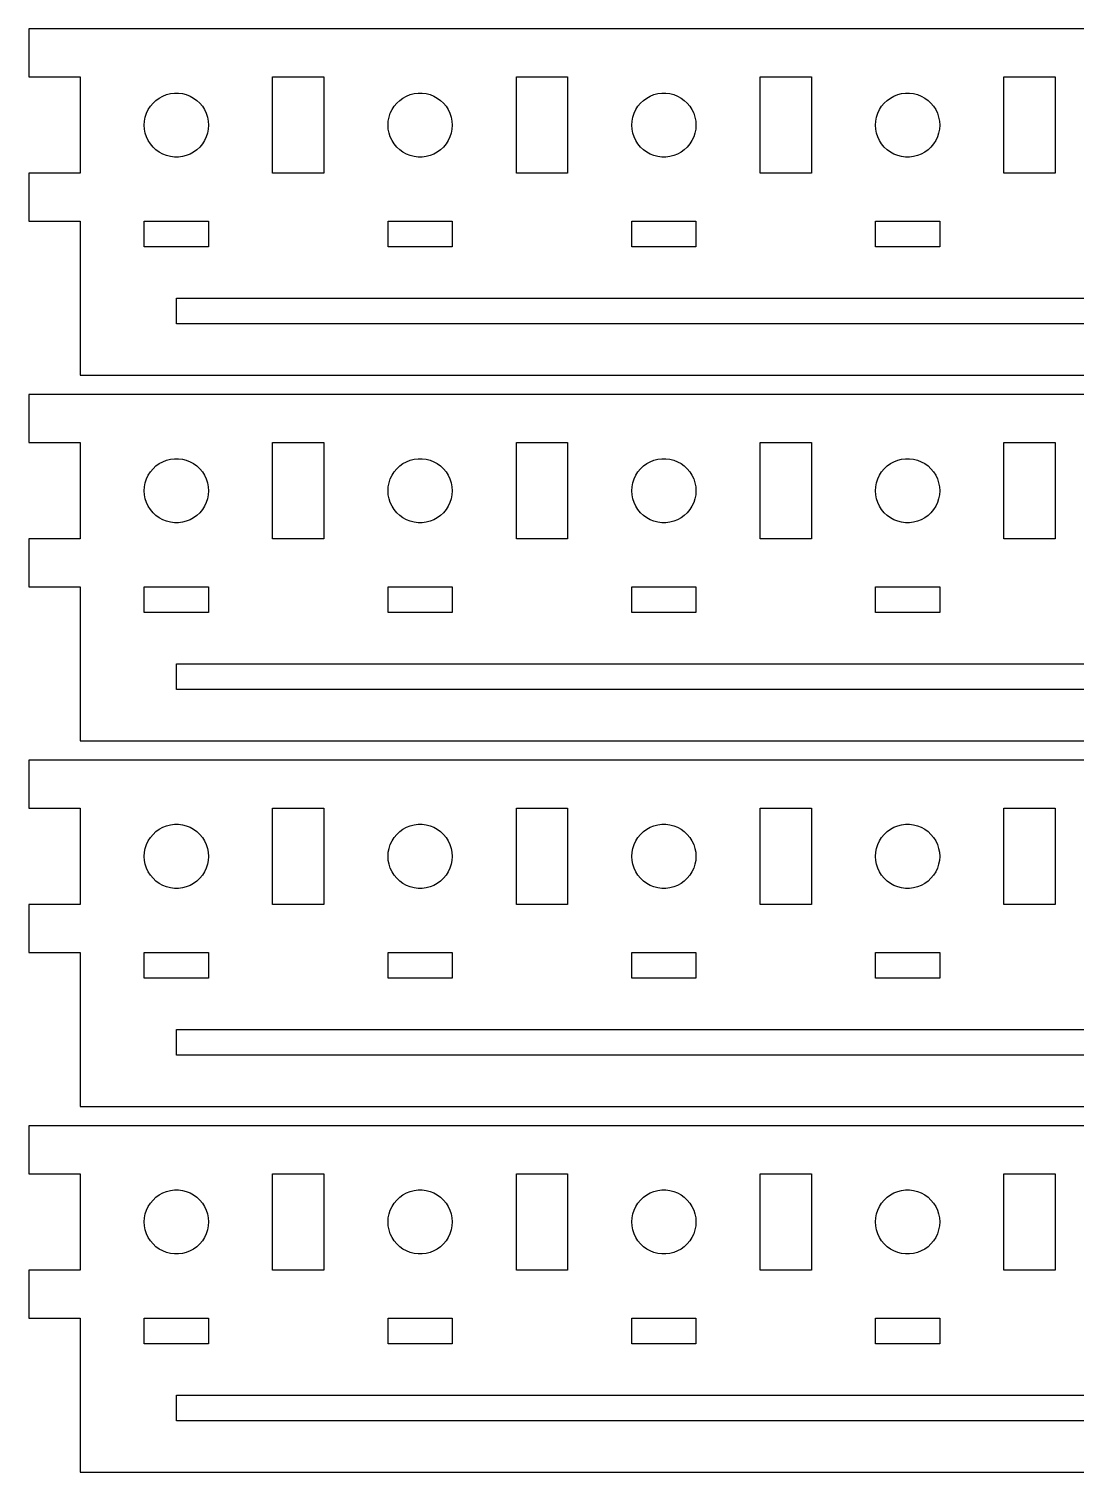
# Model space of a CAD drawing. Header units: metres. Extents: x -160 to 479, y -39 to 642.
# Drawn here: x -160 to 3.1, y 132 to 357 of the extents above; entities that cross this region are included whole.
import ezdxf

# ---------------------------------------------------------------- set-up
doc = ezdxf.new("R2010")
doc.units = ezdxf.units.M

msp = doc.modelspace()

# ---------------------------------------------------------------- linework, layer by layer
for p, q in [((152, 357), (-160, 357)), ((-160, 357), (-160, 349.5)), ((-160, 349.5), (-152, 349.5)), ((-152, 349.5), (-152, 334.5)), ((-122, 334.5), (-122, 349.5)), ((-122, 349.5), (-114, 349.5)), ((-114, 349.5), (-114, 334.5)), ((-84, 334.5), (-84, 349.5)), ((-84, 349.5), (-76, 349.5)), ((-76, 349.5), (-76, 334.5)), ((-46, 334.5), (-46, 349.5)), ((-46, 349.5), (-38, 349.5)), ((-38, 349.5), (-38, 334.5)), ((-8, 334.5), (-8, 349.5)), ((-8, 349.5), (0, 349.5)), ((0, 349.5), (0, 334.5)), ((-139.679, 346.222), (-139.129, 346.524)), ((-139.129, 346.524), (-138.545, 346.755)), ((-138.545, 346.755), (-137.937, 346.911)), ((-137.937, 346.911), (-137.314, 346.99)), ((-137.314, 346.99), (-136.686, 346.99)), ((-136.686, 346.99), (-136.063, 346.911)), ((-136.063, 346.911), (-135.455, 346.755)), ((-135.455, 346.755), (-134.871, 346.524)), ((-134.871, 346.524), (-134.321, 346.222)), ((-101.679, 346.222), (-101.129, 346.524)), ((-101.129, 346.524), (-100.545, 346.755)), ((-100.545, 346.755), (-99.9369, 346.911)), ((-99.9369, 346.911), (-99.3139, 346.99)), ((-99.3139, 346.99), (-98.686, 346.99)), ((-98.686, 346.99), (-98.0631, 346.911)), ((-98.0631, 346.911), (-97.4549, 346.755)), ((-97.4549, 346.755), (-96.8711, 346.524)), ((-96.8711, 346.524), (-96.3209, 346.222)), ((-63.6791, 346.222), (-63.1289, 346.524)), ((-63.1289, 346.524), (-62.5451, 346.755)), ((-62.5451, 346.755), (-61.9369, 346.911)), ((-61.9369, 346.911), (-61.3139, 346.99)), ((-61.3139, 346.99), (-60.686, 346.99)), ((-60.686, 346.99), (-60.0631, 346.911)), ((-60.0631, 346.911), (-59.4549, 346.755)), ((-59.4549, 346.755), (-58.8711, 346.524)), ((-58.8711, 346.524), (-58.3209, 346.222)), ((-25.6791, 346.222), (-25.1289, 346.524)), ((-25.1289, 346.524), (-24.5451, 346.755)), ((-24.5451, 346.755), (-23.9369, 346.911)), ((-23.9369, 346.911), (-23.3139, 346.99)), ((-23.3139, 346.99), (-22.686, 346.99)), ((-22.686, 346.99), (-22.0631, 346.911)), ((-22.0631, 346.911), (-21.4549, 346.755)), ((-21.4549, 346.755), (-20.8711, 346.524)), ((-20.8711, 346.524), (-20.3209, 346.222)), ((-141.649, 343.841), (-141.382, 344.409)), ((-141.382, 344.409), (-141.045, 344.939)), ((-141.045, 344.939), (-140.645, 345.423)), ((-140.645, 345.423), (-140.187, 345.853)), ((-140.187, 345.853), (-139.679, 346.222)), ((-134.321, 346.222), (-133.813, 345.853)), ((-133.813, 345.853), (-133.355, 345.423)), ((-133.355, 345.423), (-132.955, 344.939)), ((-132.955, 344.939), (-132.618, 344.409)), ((-132.618, 344.409), (-132.351, 343.841)), ((-103.649, 343.841), (-103.382, 344.409)), ((-103.382, 344.409), (-103.045, 344.939)), ((-103.045, 344.939), (-102.645, 345.423)), ((-102.645, 345.423), (-102.187, 345.853)), ((-102.187, 345.853), (-101.679, 346.222)), ((-96.3209, 346.222), (-95.8129, 345.853)), ((-95.8129, 345.853), (-95.3551, 345.423)), ((-95.3551, 345.423), (-94.9549, 344.939)), ((-94.9549, 344.939), (-94.6185, 344.409)), ((-94.6185, 344.409), (-94.3511, 343.841)), ((-65.6489, 343.841), (-65.3815, 344.409)), ((-65.3815, 344.409), (-65.0451, 344.939)), ((-65.0451, 344.939), (-64.6448, 345.423)), ((-64.6448, 345.423), (-64.1871, 345.853)), ((-64.1871, 345.853), (-63.6791, 346.222)), ((-58.3209, 346.222), (-57.8129, 345.853)), ((-57.8129, 345.853), (-57.3551, 345.423)), ((-57.3551, 345.423), (-56.9549, 344.939)), ((-56.9549, 344.939), (-56.6185, 344.409)), ((-56.6185, 344.409), (-56.3511, 343.841)), ((-27.6489, 343.841), (-27.3815, 344.409)), ((-27.3815, 344.409), (-27.0451, 344.939)), ((-27.0451, 344.939), (-26.6448, 345.423)), ((-26.6448, 345.423), (-26.1871, 345.853)), ((-26.1871, 345.853), (-25.6791, 346.222)), ((-20.3209, 346.222), (-19.8129, 345.853)), ((-19.8129, 345.853), (-19.3551, 345.423)), ((-19.3551, 345.423), (-18.9549, 344.939)), ((-18.9549, 344.939), (-18.6185, 344.409)), ((-18.6185, 344.409), (-18.3511, 343.841)), ((-142, 342), (-141.961, 342.627)), ((-141.961, 341.373), (-142, 342)), ((-141.961, 342.627), (-141.843, 343.243)), ((-141.843, 343.243), (-141.649, 343.841)), ((-132.351, 343.841), (-132.157, 343.243)), ((-132.157, 343.243), (-132.039, 342.627)), ((-132.039, 342.627), (-132, 342)), ((-132, 342), (-132.039, 341.373)), ((-104, 342), (-103.961, 342.627)), ((-103.961, 341.373), (-104, 342)), ((-103.961, 342.627), (-103.843, 343.243)), ((-103.843, 343.243), (-103.649, 343.841)), ((-94.3511, 343.841), (-94.1571, 343.243)), ((-94.1571, 343.243), (-94.0394, 342.627)), ((-94.0394, 342.627), (-94, 342)), ((-94, 342), (-94.0394, 341.373)), ((-66, 342), (-65.9606, 342.627)), ((-65.9606, 341.373), (-66, 342)), ((-65.9606, 342.627), (-65.8429, 343.243)), ((-65.8429, 343.243), (-65.6489, 343.841)), ((-56.3511, 343.841), (-56.1571, 343.243)), ((-56.1571, 343.243), (-56.0394, 342.627)), ((-56.0394, 342.627), (-56, 342)), ((-56, 342), (-56.0394, 341.373)), ((-28, 342), (-27.9606, 342.627)), ((-27.9606, 341.373), (-28, 342)), ((-27.9606, 342.627), (-27.8429, 343.243)), ((-27.8429, 343.243), (-27.6489, 343.841)), ((-18.3511, 343.841), (-18.1571, 343.243)), ((-18.1571, 343.243), (-18.0394, 342.627)), ((-18.0394, 342.627), (-18, 342)), ((-18, 342), (-18.0394, 341.373)), ((-141.843, 340.757), (-141.961, 341.373)), ((-141.649, 340.159), (-141.843, 340.757)), ((-141.382, 339.591), (-141.649, 340.159)), ((-132.351, 340.159), (-132.618, 339.591)), ((-132.157, 340.757), (-132.351, 340.159)), ((-132.039, 341.373), (-132.157, 340.757)), ((-103.843, 340.757), (-103.961, 341.373)), ((-103.649, 340.159), (-103.843, 340.757)), ((-103.382, 339.591), (-103.649, 340.159)), ((-94.3511, 340.159), (-94.6185, 339.591)), ((-94.1571, 340.757), (-94.3511, 340.159)), ((-94.0394, 341.373), (-94.1571, 340.757)), ((-65.8429, 340.757), (-65.9606, 341.373)), ((-65.6489, 340.159), (-65.8429, 340.757)), ((-65.3815, 339.591), (-65.6489, 340.159)), ((-56.3511, 340.159), (-56.6185, 339.591)), ((-56.1571, 340.757), (-56.3511, 340.159)), ((-56.0394, 341.373), (-56.1571, 340.757)), ((-27.8429, 340.757), (-27.9606, 341.373)), ((-27.6489, 340.159), (-27.8429, 340.757)), ((-27.3815, 339.591), (-27.6489, 340.159)), ((-18.3511, 340.159), (-18.6185, 339.591)), ((-18.1571, 340.757), (-18.3511, 340.159)), ((-18.0394, 341.373), (-18.1571, 340.757)), ((-141.045, 339.061), (-141.382, 339.591)), ((-140.645, 338.577), (-141.045, 339.061)), ((-140.187, 338.147), (-140.645, 338.577)), ((-139.679, 337.778), (-140.187, 338.147)), ((-139.129, 337.476), (-139.679, 337.778)), ((-134.321, 337.778), (-134.871, 337.476)), ((-133.813, 338.147), (-134.321, 337.778)), ((-133.355, 338.577), (-133.813, 338.147)), ((-132.955, 339.061), (-133.355, 338.577)), ((-132.618, 339.591), (-132.955, 339.061)), ((-103.045, 339.061), (-103.382, 339.591)), ((-102.645, 338.577), (-103.045, 339.061)), ((-102.187, 338.147), (-102.645, 338.577)), ((-101.679, 337.778), (-102.187, 338.147)), ((-101.129, 337.476), (-101.679, 337.778)), ((-96.3209, 337.778), (-96.8711, 337.476)), ((-95.8129, 338.147), (-96.3209, 337.778)), ((-95.3551, 338.577), (-95.8129, 338.147)), ((-94.9549, 339.061), (-95.3551, 338.577)), ((-94.6185, 339.591), (-94.9549, 339.061)), ((-65.0451, 339.061), (-65.3815, 339.591)), ((-64.6448, 338.577), (-65.0451, 339.061)), ((-64.1871, 338.147), (-64.6448, 338.577)), ((-63.6791, 337.778), (-64.1871, 338.147)), ((-63.1289, 337.476), (-63.6791, 337.778)), ((-58.3209, 337.778), (-58.8711, 337.476)), ((-57.8129, 338.147), (-58.3209, 337.778)), ((-57.3551, 338.577), (-57.8129, 338.147)), ((-56.9549, 339.061), (-57.3551, 338.577)), ((-56.6185, 339.591), (-56.9549, 339.061)), ((-27.0451, 339.061), (-27.3815, 339.591)), ((-26.6448, 338.577), (-27.0451, 339.061)), ((-26.1871, 338.147), (-26.6448, 338.577)), ((-25.6791, 337.778), (-26.1871, 338.147)), ((-25.1289, 337.476), (-25.6791, 337.778)), ((-20.3209, 337.778), (-20.8711, 337.476)), ((-19.8129, 338.147), (-20.3209, 337.778)), ((-19.3551, 338.577), (-19.8129, 338.147)), ((-18.9549, 339.061), (-19.3551, 338.577)), ((-18.6185, 339.591), (-18.9549, 339.061)), ((-138.545, 337.245), (-139.129, 337.476)), ((-137.937, 337.089), (-138.545, 337.245)), ((-137.314, 337.01), (-137.937, 337.089)), ((-136.686, 337.01), (-137.314, 337.01)), ((-136.063, 337.089), (-136.686, 337.01)), ((-135.455, 337.245), (-136.063, 337.089)), ((-134.871, 337.476), (-135.455, 337.245)), ((-100.545, 337.245), (-101.129, 337.476)), ((-99.9369, 337.089), (-100.545, 337.245)), ((-99.3139, 337.01), (-99.9369, 337.089)), ((-98.686, 337.01), (-99.3139, 337.01)), ((-98.0631, 337.089), (-98.686, 337.01)), ((-97.4549, 337.245), (-98.0631, 337.089)), ((-96.8711, 337.476), (-97.4549, 337.245)), ((-62.5451, 337.245), (-63.1289, 337.476)), ((-61.9369, 337.089), (-62.5451, 337.245)), ((-61.3139, 337.01), (-61.9369, 337.089)), ((-60.686, 337.01), (-61.3139, 337.01)), ((-60.0631, 337.089), (-60.686, 337.01)), ((-59.4549, 337.245), (-60.0631, 337.089)), ((-58.8711, 337.476), (-59.4549, 337.245)), ((-24.5451, 337.245), (-25.1289, 337.476)), ((-23.9369, 337.089), (-24.5451, 337.245)), ((-23.3139, 337.01), (-23.9369, 337.089)), ((-22.686, 337.01), (-23.3139, 337.01)), ((-22.0631, 337.089), (-22.686, 337.01)), ((-21.4549, 337.245), (-22.0631, 337.089)), ((-20.8711, 337.476), (-21.4549, 337.245)), ((-152, 334.5), (-160, 334.5)), ((-160, 334.5), (-160, 327)), ((-114, 334.5), (-122, 334.5)), ((-76, 334.5), (-84, 334.5)), ((-38, 334.5), (-46, 334.5)), ((0, 334.5), (-8, 334.5)), ((-160, 327), (-152, 327)), ((-152, 327), (-152, 303)), ((-142, 323), (-142, 327)), ((-142, 327), (-132, 327)), ((-132, 327), (-132, 323)), ((-104, 323), (-104, 327)), ((-104, 327), (-94, 327)), ((-94, 327), (-94, 323)), ((-66, 323), (-66, 327)), ((-66, 327), (-56, 327)), ((-56, 327), (-56, 323)), ((-28, 323), (-28, 327)), ((-28, 327), (-18, 327)), ((-18, 327), (-18, 323)), ((-132, 323), (-142, 323)), ((-94, 323), (-104, 323)), ((-56, 323), (-66, 323)), ((-18, 323), (-28, 323)), ((-137, 311), (-137, 315)), ((-137, 315), (129, 315)), ((129, 311), (-137, 311)), ((-152, 303), (144, 303)), ((152, 300), (-160, 300)), ((-160, 300), (-160, 292.5)), ((-160, 292.5), (-152, 292.5)), ((-152, 292.5), (-152, 277.5)), ((-122, 277.5), (-122, 292.5)), ((-122, 292.5), (-114, 292.5)), ((-114, 292.5), (-114, 277.5)), ((-84, 277.5), (-84, 292.5)), ((-84, 292.5), (-76, 292.5)), ((-76, 292.5), (-76, 277.5)), ((-46, 277.5), (-46, 292.5)), ((-46, 292.5), (-38, 292.5)), ((-38, 292.5), (-38, 277.5)), ((-8, 277.5), (-8, 292.5)), ((-8, 292.5), (0, 292.5)), ((0, 292.5), (0, 277.5)), ((-141.045, 287.939), (-140.645, 288.423)), ((-140.645, 288.423), (-140.187, 288.853)), ((-140.187, 288.853), (-139.679, 289.222)), ((-139.679, 289.222), (-139.129, 289.524)), ((-139.129, 289.524), (-138.545, 289.755)), ((-138.545, 289.755), (-137.937, 289.911)), ((-137.937, 289.911), (-137.314, 289.99)), ((-137.314, 289.99), (-136.686, 289.99)), ((-136.686, 289.99), (-136.063, 289.911)), ((-136.063, 289.911), (-135.455, 289.755)), ((-135.455, 289.755), (-134.871, 289.524)), ((-134.871, 289.524), (-134.321, 289.222)), ((-134.321, 289.222), (-133.813, 288.853)), ((-133.813, 288.853), (-133.355, 288.423)), ((-133.355, 288.423), (-132.955, 287.939)), ((-103.045, 287.939), (-102.645, 288.423)), ((-102.645, 288.423), (-102.187, 288.853)), ((-102.187, 288.853), (-101.679, 289.222)), ((-101.679, 289.222), (-101.129, 289.524)), ((-101.129, 289.524), (-100.545, 289.755)), ((-100.545, 289.755), (-99.9369, 289.911)), ((-99.9369, 289.911), (-99.3139, 289.99)), ((-99.3139, 289.99), (-98.686, 289.99)), ((-98.686, 289.99), (-98.0631, 289.911)), ((-98.0631, 289.911), (-97.4549, 289.755)), ((-97.4549, 289.755), (-96.8711, 289.524)), ((-96.8711, 289.524), (-96.3209, 289.222)), ((-96.3209, 289.222), (-95.8129, 288.853)), ((-95.8129, 288.853), (-95.3551, 288.423)), ((-95.3551, 288.423), (-94.9549, 287.939)), ((-65.0451, 287.939), (-64.6448, 288.423)), ((-64.6448, 288.423), (-64.1871, 288.853)), ((-64.1871, 288.853), (-63.6791, 289.222)), ((-63.6791, 289.222), (-63.1289, 289.524)), ((-63.1289, 289.524), (-62.5451, 289.755)), ((-62.5451, 289.755), (-61.9369, 289.911)), ((-61.9369, 289.911), (-61.3139, 289.99)), ((-61.3139, 289.99), (-60.686, 289.99)), ((-60.686, 289.99), (-60.0631, 289.911)), ((-60.0631, 289.911), (-59.4549, 289.755)), ((-59.4549, 289.755), (-58.8711, 289.524)), ((-58.8711, 289.524), (-58.3209, 289.222)), ((-58.3209, 289.222), (-57.8129, 288.853)), ((-57.8129, 288.853), (-57.3551, 288.423)), ((-57.3551, 288.423), (-56.9549, 287.939)), ((-27.0451, 287.939), (-26.6448, 288.423)), ((-26.6448, 288.423), (-26.1871, 288.853)), ((-26.1871, 288.853), (-25.6791, 289.222)), ((-25.6791, 289.222), (-25.1289, 289.524)), ((-25.1289, 289.524), (-24.5451, 289.755)), ((-24.5451, 289.755), (-23.9369, 289.911)), ((-23.9369, 289.911), (-23.3139, 289.99)), ((-23.3139, 289.99), (-22.686, 289.99)), ((-22.686, 289.99), (-22.0631, 289.911)), ((-22.0631, 289.911), (-21.4549, 289.755)), ((-21.4549, 289.755), (-20.8711, 289.524)), ((-20.8711, 289.524), (-20.3209, 289.222)), ((-20.3209, 289.222), (-19.8129, 288.853)), ((-19.8129, 288.853), (-19.3551, 288.423)), ((-19.3551, 288.423), (-18.9549, 287.939)), ((-141.961, 285.627), (-141.843, 286.243)), ((-141.843, 286.243), (-141.649, 286.841)), ((-141.649, 286.841), (-141.382, 287.409)), ((-141.382, 287.409), (-141.045, 287.939)), ((-132.955, 287.939), (-132.618, 287.409)), ((-132.618, 287.409), (-132.351, 286.841)), ((-132.351, 286.841), (-132.157, 286.243)), ((-132.157, 286.243), (-132.039, 285.627)), ((-103.961, 285.627), (-103.843, 286.243)), ((-103.843, 286.243), (-103.649, 286.841)), ((-103.649, 286.841), (-103.382, 287.409)), ((-103.382, 287.409), (-103.045, 287.939)), ((-94.9549, 287.939), (-94.6185, 287.409)), ((-94.6185, 287.409), (-94.3511, 286.841)), ((-94.3511, 286.841), (-94.1571, 286.243)), ((-94.1571, 286.243), (-94.0394, 285.627)), ((-65.9606, 285.627), (-65.8429, 286.243)), ((-65.8429, 286.243), (-65.6489, 286.841)), ((-65.6489, 286.841), (-65.3815, 287.409)), ((-65.3815, 287.409), (-65.0451, 287.939)), ((-56.9549, 287.939), (-56.6185, 287.409)), ((-56.6185, 287.409), (-56.3511, 286.841)), ((-56.3511, 286.841), (-56.1571, 286.243)), ((-56.1571, 286.243), (-56.0394, 285.627)), ((-27.9606, 285.627), (-27.8429, 286.243)), ((-27.8429, 286.243), (-27.6489, 286.841)), ((-27.6489, 286.841), (-27.3815, 287.409)), ((-27.3815, 287.409), (-27.0451, 287.939)), ((-18.9549, 287.939), (-18.6185, 287.409)), ((-18.6185, 287.409), (-18.3511, 286.841)), ((-18.3511, 286.841), (-18.1571, 286.243)), ((-18.1571, 286.243), (-18.0394, 285.627)), ((-142, 285), (-141.961, 285.627)), ((-141.961, 284.373), (-142, 285)), ((-141.843, 283.757), (-141.961, 284.373)), ((-141.649, 283.159), (-141.843, 283.757)), ((-132.157, 283.757), (-132.351, 283.159)), ((-132.039, 284.373), (-132.157, 283.757)), ((-132.039, 285.627), (-132, 285)), ((-132, 285), (-132.039, 284.373)), ((-104, 285), (-103.961, 285.627)), ((-103.961, 284.373), (-104, 285)), ((-103.843, 283.757), (-103.961, 284.373)), ((-103.649, 283.159), (-103.843, 283.757)), ((-94.1571, 283.757), (-94.3511, 283.159)), ((-94.0394, 284.373), (-94.1571, 283.757)), ((-94.0394, 285.627), (-94, 285)), ((-94, 285), (-94.0394, 284.373)), ((-66, 285), (-65.9606, 285.627)), ((-65.9606, 284.373), (-66, 285)), ((-65.8429, 283.757), (-65.9606, 284.373)), ((-65.6489, 283.159), (-65.8429, 283.757)), ((-56.1571, 283.757), (-56.3511, 283.159)), ((-56.0394, 284.373), (-56.1571, 283.757)), ((-56.0394, 285.627), (-56, 285)), ((-56, 285), (-56.0394, 284.373)), ((-28, 285), (-27.9606, 285.627)), ((-27.9606, 284.373), (-28, 285)), ((-27.8429, 283.757), (-27.9606, 284.373)), ((-27.6489, 283.159), (-27.8429, 283.757)), ((-18.1571, 283.757), (-18.3511, 283.159)), ((-18.0394, 284.373), (-18.1571, 283.757)), ((-18.0394, 285.627), (-18, 285)), ((-18, 285), (-18.0394, 284.373)), ((-141.382, 282.591), (-141.649, 283.159)), ((-141.045, 282.061), (-141.382, 282.591)), ((-140.645, 281.577), (-141.045, 282.061)), ((-140.187, 281.147), (-140.645, 281.577)), ((-133.355, 281.577), (-133.813, 281.147)), ((-132.955, 282.061), (-133.355, 281.577)), ((-132.618, 282.591), (-132.955, 282.061)), ((-132.351, 283.159), (-132.618, 282.591)), ((-103.382, 282.591), (-103.649, 283.159)), ((-103.045, 282.061), (-103.382, 282.591)), ((-102.645, 281.577), (-103.045, 282.061)), ((-102.187, 281.147), (-102.645, 281.577)), ((-95.3551, 281.577), (-95.8129, 281.147)), ((-94.9549, 282.061), (-95.3551, 281.577)), ((-94.6185, 282.591), (-94.9549, 282.061)), ((-94.3511, 283.159), (-94.6185, 282.591)), ((-65.3815, 282.591), (-65.6489, 283.159)), ((-65.0451, 282.061), (-65.3815, 282.591)), ((-64.6448, 281.577), (-65.0451, 282.061)), ((-64.1871, 281.147), (-64.6448, 281.577)), ((-57.3551, 281.577), (-57.8129, 281.147)), ((-56.9549, 282.061), (-57.3551, 281.577)), ((-56.6185, 282.591), (-56.9549, 282.061)), ((-56.3511, 283.159), (-56.6185, 282.591)), ((-27.3815, 282.591), (-27.6489, 283.159)), ((-27.0451, 282.061), (-27.3815, 282.591)), ((-26.6448, 281.577), (-27.0451, 282.061)), ((-26.1871, 281.147), (-26.6448, 281.577)), ((-19.3551, 281.577), (-19.8129, 281.147)), ((-18.9549, 282.061), (-19.3551, 281.577)), ((-18.6185, 282.591), (-18.9549, 282.061)), ((-18.3511, 283.159), (-18.6185, 282.591)), ((-139.679, 280.778), (-140.187, 281.147)), ((-139.129, 280.476), (-139.679, 280.778)), ((-138.545, 280.245), (-139.129, 280.476)), ((-137.937, 280.089), (-138.545, 280.245)), ((-137.314, 280.01), (-137.937, 280.089)), ((-136.686, 280.01), (-137.314, 280.01)), ((-136.063, 280.089), (-136.686, 280.01)), ((-135.455, 280.245), (-136.063, 280.089)), ((-134.871, 280.476), (-135.455, 280.245)), ((-134.321, 280.778), (-134.871, 280.476)), ((-133.813, 281.147), (-134.321, 280.778)), ((-101.679, 280.778), (-102.187, 281.147)), ((-101.129, 280.476), (-101.679, 280.778)), ((-100.545, 280.245), (-101.129, 280.476)), ((-99.9369, 280.089), (-100.545, 280.245)), ((-99.3139, 280.01), (-99.9369, 280.089)), ((-98.686, 280.01), (-99.3139, 280.01)), ((-98.0631, 280.089), (-98.686, 280.01)), ((-97.4549, 280.245), (-98.0631, 280.089)), ((-96.8711, 280.476), (-97.4549, 280.245)), ((-96.3209, 280.778), (-96.8711, 280.476)), ((-95.8129, 281.147), (-96.3209, 280.778)), ((-63.6791, 280.778), (-64.1871, 281.147)), ((-63.1289, 280.476), (-63.6791, 280.778)), ((-62.5451, 280.245), (-63.1289, 280.476)), ((-61.9369, 280.089), (-62.5451, 280.245)), ((-61.3139, 280.01), (-61.9369, 280.089)), ((-60.686, 280.01), (-61.3139, 280.01)), ((-60.0631, 280.089), (-60.686, 280.01)), ((-59.4549, 280.245), (-60.0631, 280.089)), ((-58.8711, 280.476), (-59.4549, 280.245)), ((-58.3209, 280.778), (-58.8711, 280.476)), ((-57.8129, 281.147), (-58.3209, 280.778)), ((-25.6791, 280.778), (-26.1871, 281.147)), ((-25.1289, 280.476), (-25.6791, 280.778)), ((-24.5451, 280.245), (-25.1289, 280.476)), ((-23.9369, 280.089), (-24.5451, 280.245)), ((-23.3139, 280.01), (-23.9369, 280.089)), ((-22.686, 280.01), (-23.3139, 280.01)), ((-22.0631, 280.089), (-22.686, 280.01)), ((-21.4549, 280.245), (-22.0631, 280.089)), ((-20.8711, 280.476), (-21.4549, 280.245)), ((-20.3209, 280.778), (-20.8711, 280.476)), ((-19.8129, 281.147), (-20.3209, 280.778)), ((-152, 277.5), (-160, 277.5)), ((-160, 277.5), (-160, 270)), ((-114, 277.5), (-122, 277.5)), ((-76, 277.5), (-84, 277.5)), ((-38, 277.5), (-46, 277.5)), ((0, 277.5), (-8, 277.5)), ((-160, 270), (-152, 270)), ((-152, 270), (-152, 246)), ((-142, 266), (-142, 270)), ((-142, 270), (-132, 270)), ((-132, 270), (-132, 266)), ((-104, 266), (-104, 270)), ((-104, 270), (-94, 270)), ((-94, 270), (-94, 266)), ((-66, 266), (-66, 270)), ((-66, 270), (-56, 270)), ((-56, 270), (-56, 266)), ((-28, 266), (-28, 270)), ((-28, 270), (-18, 270)), ((-18, 270), (-18, 266)), ((-132, 266), (-142, 266)), ((-94, 266), (-104, 266)), ((-56, 266), (-66, 266)), ((-18, 266), (-28, 266)), ((-137, 254), (-137, 258)), ((-137, 258), (129, 258)), ((129, 254), (-137, 254)), ((-152, 246), (144, 246)), ((152, 243), (-160, 243)), ((-160, 243), (-160, 235.5)), ((-160, 235.5), (-152, 235.5)), ((-152, 235.5), (-152, 220.5)), ((-122, 220.5), (-122, 235.5)), ((-122, 235.5), (-114, 235.5)), ((-114, 235.5), (-114, 220.5)), ((-84, 220.5), (-84, 235.5)), ((-84, 235.5), (-76, 235.5)), ((-76, 235.5), (-76, 220.5)), ((-46, 220.5), (-46, 235.5)), ((-46, 235.5), (-38, 235.5)), ((-38, 235.5), (-38, 220.5)), ((-8, 220.5), (-8, 235.5)), ((-8, 235.5), (0, 235.5)), ((0, 235.5), (0, 220.5)), ((-140.645, 231.423), (-140.187, 231.853)), ((-140.187, 231.853), (-139.679, 232.222)), ((-139.679, 232.222), (-139.129, 232.524)), ((-139.129, 232.524), (-138.545, 232.755)), ((-138.545, 232.755), (-137.937, 232.911)), ((-137.937, 232.911), (-137.314, 232.99)), ((-137.314, 232.99), (-136.686, 232.99)), ((-136.686, 232.99), (-136.063, 232.911)), ((-136.063, 232.911), (-135.455, 232.755)), ((-135.455, 232.755), (-134.871, 232.524)), ((-134.871, 232.524), (-134.321, 232.222)), ((-134.321, 232.222), (-133.813, 231.853)), ((-133.813, 231.853), (-133.355, 231.423)), ((-102.645, 231.423), (-102.187, 231.853)), ((-102.187, 231.853), (-101.679, 232.222)), ((-101.679, 232.222), (-101.129, 232.524)), ((-101.129, 232.524), (-100.545, 232.755)), ((-100.545, 232.755), (-99.9369, 232.911)), ((-99.9369, 232.911), (-99.3139, 232.99)), ((-99.3139, 232.99), (-98.686, 232.99)), ((-98.686, 232.99), (-98.0631, 232.911)), ((-98.0631, 232.911), (-97.4549, 232.755)), ((-97.4549, 232.755), (-96.8711, 232.524)), ((-96.8711, 232.524), (-96.3209, 232.222)), ((-96.3209, 232.222), (-95.8129, 231.853)), ((-95.8129, 231.853), (-95.3551, 231.423)), ((-64.6448, 231.423), (-64.1871, 231.853)), ((-64.1871, 231.853), (-63.6791, 232.222)), ((-63.6791, 232.222), (-63.1289, 232.524)), ((-63.1289, 232.524), (-62.5451, 232.755)), ((-62.5451, 232.755), (-61.9369, 232.911)), ((-61.9369, 232.911), (-61.3139, 232.99)), ((-61.3139, 232.99), (-60.686, 232.99)), ((-60.686, 232.99), (-60.0631, 232.911)), ((-60.0631, 232.911), (-59.4549, 232.755)), ((-59.4549, 232.755), (-58.8711, 232.524)), ((-58.8711, 232.524), (-58.3209, 232.222)), ((-58.3209, 232.222), (-57.8129, 231.853)), ((-57.8129, 231.853), (-57.3551, 231.423)), ((-26.6448, 231.423), (-26.1871, 231.853)), ((-26.1871, 231.853), (-25.6791, 232.222)), ((-25.6791, 232.222), (-25.1289, 232.524)), ((-25.1289, 232.524), (-24.5451, 232.755)), ((-24.5451, 232.755), (-23.9369, 232.911)), ((-23.9369, 232.911), (-23.3139, 232.99)), ((-23.3139, 232.99), (-22.686, 232.99)), ((-22.686, 232.99), (-22.0631, 232.911)), ((-22.0631, 232.911), (-21.4549, 232.755)), ((-21.4549, 232.755), (-20.8711, 232.524)), ((-20.8711, 232.524), (-20.3209, 232.222)), ((-20.3209, 232.222), (-19.8129, 231.853)), ((-19.8129, 231.853), (-19.3551, 231.423)), ((-141.843, 229.243), (-141.649, 229.841)), ((-141.649, 229.841), (-141.382, 230.409)), ((-141.382, 230.409), (-141.045, 230.939)), ((-141.045, 230.939), (-140.645, 231.423)), ((-133.355, 231.423), (-132.955, 230.939)), ((-132.955, 230.939), (-132.618, 230.409)), ((-132.618, 230.409), (-132.351, 229.841)), ((-132.351, 229.841), (-132.157, 229.243)), ((-103.843, 229.243), (-103.649, 229.841)), ((-103.649, 229.841), (-103.382, 230.409)), ((-103.382, 230.409), (-103.045, 230.939)), ((-103.045, 230.939), (-102.645, 231.423)), ((-95.3551, 231.423), (-94.9549, 230.939)), ((-94.9549, 230.939), (-94.6185, 230.409)), ((-94.6185, 230.409), (-94.3511, 229.841)), ((-94.3511, 229.841), (-94.1571, 229.243)), ((-65.8429, 229.243), (-65.6489, 229.841)), ((-65.6489, 229.841), (-65.3815, 230.409)), ((-65.3815, 230.409), (-65.0451, 230.939)), ((-65.0451, 230.939), (-64.6448, 231.423)), ((-57.3551, 231.423), (-56.9549, 230.939)), ((-56.9549, 230.939), (-56.6185, 230.409)), ((-56.6185, 230.409), (-56.3511, 229.841)), ((-56.3511, 229.841), (-56.1571, 229.243)), ((-27.8429, 229.243), (-27.6489, 229.841)), ((-27.6489, 229.841), (-27.3815, 230.409)), ((-27.3815, 230.409), (-27.0451, 230.939)), ((-27.0451, 230.939), (-26.6448, 231.423)), ((-19.3551, 231.423), (-18.9549, 230.939)), ((-18.9549, 230.939), (-18.6185, 230.409)), ((-18.6185, 230.409), (-18.3511, 229.841)), ((-18.3511, 229.841), (-18.1571, 229.243)), ((-142, 228), (-141.961, 228.627)), ((-141.961, 227.373), (-142, 228)), ((-141.961, 228.627), (-141.843, 229.243)), ((-141.843, 226.757), (-141.961, 227.373)), ((-132.157, 229.243), (-132.039, 228.627)), ((-132.039, 227.373), (-132.157, 226.757)), ((-132.039, 228.627), (-132, 228)), ((-132, 228), (-132.039, 227.373)), ((-104, 228), (-103.961, 228.627)), ((-103.961, 227.373), (-104, 228)), ((-103.961, 228.627), (-103.843, 229.243)), ((-103.843, 226.757), (-103.961, 227.373)), ((-94.1571, 229.243), (-94.0394, 228.627)), ((-94.0394, 227.373), (-94.1571, 226.757)), ((-94.0394, 228.627), (-94, 228)), ((-94, 228), (-94.0394, 227.373)), ((-66, 228), (-65.9606, 228.627)), ((-65.9606, 227.373), (-66, 228)), ((-65.9606, 228.627), (-65.8429, 229.243)), ((-65.8429, 226.757), (-65.9606, 227.373)), ((-56.1571, 229.243), (-56.0394, 228.627)), ((-56.0394, 227.373), (-56.1571, 226.757)), ((-56.0394, 228.627), (-56, 228)), ((-56, 228), (-56.0394, 227.373)), ((-28, 228), (-27.9606, 228.627)), ((-27.9606, 227.373), (-28, 228)), ((-27.9606, 228.627), (-27.8429, 229.243)), ((-27.8429, 226.757), (-27.9606, 227.373)), ((-18.1571, 229.243), (-18.0394, 228.627)), ((-18.0394, 227.373), (-18.1571, 226.757)), ((-18.0394, 228.627), (-18, 228)), ((-18, 228), (-18.0394, 227.373)), ((-141.649, 226.159), (-141.843, 226.757)), ((-141.382, 225.591), (-141.649, 226.159)), ((-141.045, 225.061), (-141.382, 225.591)), ((-140.645, 224.577), (-141.045, 225.061)), ((-132.955, 225.061), (-133.355, 224.577)), ((-132.618, 225.591), (-132.955, 225.061)), ((-132.351, 226.159), (-132.618, 225.591)), ((-132.157, 226.757), (-132.351, 226.159)), ((-103.649, 226.159), (-103.843, 226.757)), ((-103.382, 225.591), (-103.649, 226.159)), ((-103.045, 225.061), (-103.382, 225.591)), ((-102.645, 224.577), (-103.045, 225.061)), ((-94.9549, 225.061), (-95.3551, 224.577)), ((-94.6185, 225.591), (-94.9549, 225.061)), ((-94.3511, 226.159), (-94.6185, 225.591)), ((-94.1571, 226.757), (-94.3511, 226.159)), ((-65.6489, 226.159), (-65.8429, 226.757)), ((-65.3815, 225.591), (-65.6489, 226.159)), ((-65.0451, 225.061), (-65.3815, 225.591)), ((-64.6448, 224.577), (-65.0451, 225.061)), ((-56.9549, 225.061), (-57.3551, 224.577)), ((-56.6185, 225.591), (-56.9549, 225.061)), ((-56.3511, 226.159), (-56.6185, 225.591)), ((-56.1571, 226.757), (-56.3511, 226.159)), ((-27.6489, 226.159), (-27.8429, 226.757)), ((-27.3815, 225.591), (-27.6489, 226.159)), ((-27.0451, 225.061), (-27.3815, 225.591)), ((-26.6448, 224.577), (-27.0451, 225.061)), ((-18.9549, 225.061), (-19.3551, 224.577)), ((-18.6185, 225.591), (-18.9549, 225.061)), ((-18.3511, 226.159), (-18.6185, 225.591)), ((-18.1571, 226.757), (-18.3511, 226.159)), ((-140.187, 224.147), (-140.645, 224.577)), ((-139.679, 223.778), (-140.187, 224.147)), ((-139.129, 223.476), (-139.679, 223.778)), ((-138.545, 223.245), (-139.129, 223.476)), ((-137.937, 223.089), (-138.545, 223.245)), ((-137.314, 223.01), (-137.937, 223.089)), ((-136.686, 223.01), (-137.314, 223.01)), ((-136.063, 223.089), (-136.686, 223.01)), ((-135.455, 223.245), (-136.063, 223.089)), ((-134.871, 223.476), (-135.455, 223.245)), ((-134.321, 223.778), (-134.871, 223.476)), ((-133.813, 224.147), (-134.321, 223.778)), ((-133.355, 224.577), (-133.813, 224.147)), ((-102.187, 224.147), (-102.645, 224.577)), ((-101.679, 223.778), (-102.187, 224.147)), ((-101.129, 223.476), (-101.679, 223.778)), ((-100.545, 223.245), (-101.129, 223.476)), ((-99.9369, 223.089), (-100.545, 223.245)), ((-99.3139, 223.01), (-99.9369, 223.089)), ((-98.686, 223.01), (-99.3139, 223.01)), ((-98.0631, 223.089), (-98.686, 223.01)), ((-97.4549, 223.245), (-98.0631, 223.089)), ((-96.8711, 223.476), (-97.4549, 223.245)), ((-96.3209, 223.778), (-96.8711, 223.476)), ((-95.8129, 224.147), (-96.3209, 223.778)), ((-95.3551, 224.577), (-95.8129, 224.147)), ((-64.1871, 224.147), (-64.6448, 224.577)), ((-63.6791, 223.778), (-64.1871, 224.147)), ((-63.1289, 223.476), (-63.6791, 223.778)), ((-62.5451, 223.245), (-63.1289, 223.476)), ((-61.9369, 223.089), (-62.5451, 223.245)), ((-61.3139, 223.01), (-61.9369, 223.089)), ((-60.686, 223.01), (-61.3139, 223.01)), ((-60.0631, 223.089), (-60.686, 223.01)), ((-59.4549, 223.245), (-60.0631, 223.089)), ((-58.8711, 223.476), (-59.4549, 223.245)), ((-58.3209, 223.778), (-58.8711, 223.476)), ((-57.8129, 224.147), (-58.3209, 223.778)), ((-57.3551, 224.577), (-57.8129, 224.147)), ((-26.1871, 224.147), (-26.6448, 224.577)), ((-25.6791, 223.778), (-26.1871, 224.147)), ((-25.1289, 223.476), (-25.6791, 223.778)), ((-24.5451, 223.245), (-25.1289, 223.476)), ((-23.9369, 223.089), (-24.5451, 223.245)), ((-23.3139, 223.01), (-23.9369, 223.089)), ((-22.686, 223.01), (-23.3139, 223.01)), ((-22.0631, 223.089), (-22.686, 223.01)), ((-21.4549, 223.245), (-22.0631, 223.089)), ((-20.8711, 223.476), (-21.4549, 223.245)), ((-20.3209, 223.778), (-20.8711, 223.476)), ((-19.8129, 224.147), (-20.3209, 223.778)), ((-19.3551, 224.577), (-19.8129, 224.147)), ((-152, 220.5), (-160, 220.5)), ((-160, 220.5), (-160, 213)), ((-114, 220.5), (-122, 220.5)), ((-76, 220.5), (-84, 220.5)), ((-38, 220.5), (-46, 220.5)), ((0, 220.5), (-8, 220.5)), ((-160, 213), (-152, 213)), ((-152, 213), (-152, 189)), ((-142, 209), (-142, 213)), ((-142, 213), (-132, 213)), ((-132, 213), (-132, 209)), ((-104, 209), (-104, 213)), ((-104, 213), (-94, 213)), ((-94, 213), (-94, 209)), ((-66, 209), (-66, 213)), ((-66, 213), (-56, 213)), ((-56, 213), (-56, 209)), ((-28, 209), (-28, 213)), ((-28, 213), (-18, 213)), ((-18, 213), (-18, 209)), ((-132, 209), (-142, 209)), ((-94, 209), (-104, 209)), ((-56, 209), (-66, 209)), ((-18, 209), (-28, 209)), ((-137, 197), (-137, 201)), ((-137, 201), (129, 201)), ((129, 197), (-137, 197)), ((-152, 189), (144, 189)), ((152, 186), (-160, 186)), ((-160, 186), (-160, 178.5)), ((-160, 178.5), (-152, 178.5)), ((-152, 178.5), (-152, 163.5)), ((-122, 163.5), (-122, 178.5)), ((-122, 178.5), (-114, 178.5)), ((-114, 178.5), (-114, 163.5)), ((-84, 163.5), (-84, 178.5)), ((-84, 178.5), (-76, 178.5)), ((-76, 178.5), (-76, 163.5)), ((-46, 163.5), (-46, 178.5)), ((-46, 178.5), (-38, 178.5)), ((-38, 178.5), (-38, 163.5)), ((-8, 163.5), (-8, 178.5)), ((-8, 178.5), (0, 178.5)), ((0, 178.5), (0, 163.5)), ((-139.679, 175.222), (-139.129, 175.524)), ((-139.129, 175.524), (-138.545, 175.755)), ((-138.545, 175.755), (-137.937, 175.911)), ((-137.937, 175.911), (-137.314, 175.99)), ((-137.314, 175.99), (-136.686, 175.99)), ((-136.686, 175.99), (-136.063, 175.911)), ((-136.063, 175.911), (-135.455, 175.755)), ((-135.455, 175.755), (-134.871, 175.524)), ((-134.871, 175.524), (-134.321, 175.222)), ((-101.679, 175.222), (-101.129, 175.524)), ((-101.129, 175.524), (-100.545, 175.755)), ((-100.545, 175.755), (-99.9369, 175.911)), ((-99.9369, 175.911), (-99.3139, 175.99)), ((-99.3139, 175.99), (-98.686, 175.99)), ((-98.686, 175.99), (-98.0631, 175.911)), ((-98.0631, 175.911), (-97.4549, 175.755)), ((-97.4549, 175.755), (-96.8711, 175.524)), ((-96.8711, 175.524), (-96.3209, 175.222)), ((-63.6791, 175.222), (-63.1289, 175.524)), ((-63.1289, 175.524), (-62.5451, 175.755)), ((-62.5451, 175.755), (-61.9369, 175.911)), ((-61.9369, 175.911), (-61.3139, 175.99)), ((-61.3139, 175.99), (-60.686, 175.99)), ((-60.686, 175.99), (-60.0631, 175.911)), ((-60.0631, 175.911), (-59.4549, 175.755)), ((-59.4549, 175.755), (-58.8711, 175.524)), ((-58.8711, 175.524), (-58.3209, 175.222)), ((-25.6791, 175.222), (-25.1289, 175.524)), ((-25.1289, 175.524), (-24.5451, 175.755)), ((-24.5451, 175.755), (-23.9369, 175.911)), ((-23.9369, 175.911), (-23.3139, 175.99)), ((-23.3139, 175.99), (-22.686, 175.99)), ((-22.686, 175.99), (-22.0631, 175.911)), ((-22.0631, 175.911), (-21.4549, 175.755)), ((-21.4549, 175.755), (-20.8711, 175.524)), ((-20.8711, 175.524), (-20.3209, 175.222)), ((-141.649, 172.841), (-141.382, 173.409)), ((-141.382, 173.409), (-141.045, 173.939)), ((-141.045, 173.939), (-140.645, 174.423)), ((-140.645, 174.423), (-140.187, 174.853)), ((-140.187, 174.853), (-139.679, 175.222)), ((-134.321, 175.222), (-133.813, 174.853)), ((-133.813, 174.853), (-133.355, 174.423)), ((-133.355, 174.423), (-132.955, 173.939)), ((-132.955, 173.939), (-132.618, 173.409)), ((-132.618, 173.409), (-132.351, 172.841)), ((-103.649, 172.841), (-103.382, 173.409)), ((-103.382, 173.409), (-103.045, 173.939)), ((-103.045, 173.939), (-102.645, 174.423)), ((-102.645, 174.423), (-102.187, 174.853)), ((-102.187, 174.853), (-101.679, 175.222)), ((-96.3209, 175.222), (-95.8129, 174.853)), ((-95.8129, 174.853), (-95.3551, 174.423)), ((-95.3551, 174.423), (-94.9549, 173.939)), ((-94.9549, 173.939), (-94.6185, 173.409)), ((-94.6185, 173.409), (-94.3511, 172.841)), ((-65.6489, 172.841), (-65.3815, 173.409)), ((-65.3815, 173.409), (-65.0451, 173.939)), ((-65.0451, 173.939), (-64.6448, 174.423)), ((-64.6448, 174.423), (-64.1871, 174.853)), ((-64.1871, 174.853), (-63.6791, 175.222)), ((-58.3209, 175.222), (-57.8129, 174.853)), ((-57.8129, 174.853), (-57.3551, 174.423)), ((-57.3551, 174.423), (-56.9549, 173.939)), ((-56.9549, 173.939), (-56.6185, 173.409)), ((-56.6185, 173.409), (-56.3511, 172.841)), ((-27.6489, 172.841), (-27.3815, 173.409)), ((-27.3815, 173.409), (-27.0451, 173.939)), ((-27.0451, 173.939), (-26.6448, 174.423)), ((-26.6448, 174.423), (-26.1871, 174.853)), ((-26.1871, 174.853), (-25.6791, 175.222)), ((-20.3209, 175.222), (-19.8129, 174.853)), ((-19.8129, 174.853), (-19.3551, 174.423)), ((-19.3551, 174.423), (-18.9549, 173.939)), ((-18.9549, 173.939), (-18.6185, 173.409)), ((-18.6185, 173.409), (-18.3511, 172.841)), ((-142, 171), (-141.961, 171.627)), ((-141.961, 170.373), (-142, 171)), ((-141.961, 171.627), (-141.843, 172.243)), ((-141.843, 172.243), (-141.649, 172.841)), ((-132.351, 172.841), (-132.157, 172.243)), ((-132.157, 172.243), (-132.039, 171.627)), ((-132.039, 171.627), (-132, 171)), ((-132, 171), (-132.039, 170.373)), ((-104, 171), (-103.961, 171.627)), ((-103.961, 170.373), (-104, 171)), ((-103.961, 171.627), (-103.843, 172.243)), ((-103.843, 172.243), (-103.649, 172.841)), ((-94.3511, 172.841), (-94.1571, 172.243)), ((-94.1571, 172.243), (-94.0394, 171.627)), ((-94.0394, 171.627), (-94, 171)), ((-94, 171), (-94.0394, 170.373)), ((-66, 171), (-65.9606, 171.627)), ((-65.9606, 170.373), (-66, 171)), ((-65.9606, 171.627), (-65.8429, 172.243)), ((-65.8429, 172.243), (-65.6489, 172.841)), ((-56.3511, 172.841), (-56.1571, 172.243)), ((-56.1571, 172.243), (-56.0394, 171.627)), ((-56.0394, 171.627), (-56, 171)), ((-56, 171), (-56.0394, 170.373)), ((-28, 171), (-27.9606, 171.627)), ((-27.9606, 170.373), (-28, 171)), ((-27.9606, 171.627), (-27.8429, 172.243)), ((-27.8429, 172.243), (-27.6489, 172.841)), ((-18.3511, 172.841), (-18.1571, 172.243)), ((-18.1571, 172.243), (-18.0394, 171.627)), ((-18.0394, 171.627), (-18, 171)), ((-18, 171), (-18.0394, 170.373)), ((-141.843, 169.757), (-141.961, 170.373)), ((-141.649, 169.159), (-141.843, 169.757)), ((-141.382, 168.591), (-141.649, 169.159)), ((-132.351, 169.159), (-132.618, 168.591)), ((-132.157, 169.757), (-132.351, 169.159)), ((-132.039, 170.373), (-132.157, 169.757)), ((-103.843, 169.757), (-103.961, 170.373)), ((-103.649, 169.159), (-103.843, 169.757)), ((-103.382, 168.591), (-103.649, 169.159)), ((-94.3511, 169.159), (-94.6185, 168.591)), ((-94.1571, 169.757), (-94.3511, 169.159)), ((-94.0394, 170.373), (-94.1571, 169.757)), ((-65.8429, 169.757), (-65.9606, 170.373)), ((-65.6489, 169.159), (-65.8429, 169.757)), ((-65.3815, 168.591), (-65.6489, 169.159)), ((-56.3511, 169.159), (-56.6185, 168.591)), ((-56.1571, 169.757), (-56.3511, 169.159)), ((-56.0394, 170.373), (-56.1571, 169.757)), ((-27.8429, 169.757), (-27.9606, 170.373)), ((-27.6489, 169.159), (-27.8429, 169.757)), ((-27.3815, 168.591), (-27.6489, 169.159)), ((-18.3511, 169.159), (-18.6185, 168.591)), ((-18.1571, 169.757), (-18.3511, 169.159)), ((-18.0394, 170.373), (-18.1571, 169.757)), ((-141.045, 168.061), (-141.382, 168.591)), ((-140.645, 167.577), (-141.045, 168.061)), ((-140.187, 167.147), (-140.645, 167.577)), ((-139.679, 166.778), (-140.187, 167.147)), ((-139.129, 166.476), (-139.679, 166.778)), ((-134.321, 166.778), (-134.871, 166.476)), ((-133.813, 167.147), (-134.321, 166.778)), ((-133.355, 167.577), (-133.813, 167.147)), ((-132.955, 168.061), (-133.355, 167.577)), ((-132.618, 168.591), (-132.955, 168.061)), ((-103.045, 168.061), (-103.382, 168.591)), ((-102.645, 167.577), (-103.045, 168.061)), ((-102.187, 167.147), (-102.645, 167.577)), ((-101.679, 166.778), (-102.187, 167.147)), ((-101.129, 166.476), (-101.679, 166.778)), ((-96.3209, 166.778), (-96.8711, 166.476)), ((-95.8129, 167.147), (-96.3209, 166.778)), ((-95.3551, 167.577), (-95.8129, 167.147)), ((-94.9549, 168.061), (-95.3551, 167.577)), ((-94.6185, 168.591), (-94.9549, 168.061)), ((-65.0451, 168.061), (-65.3815, 168.591)), ((-64.6448, 167.577), (-65.0451, 168.061)), ((-64.1871, 167.147), (-64.6448, 167.577)), ((-63.6791, 166.778), (-64.1871, 167.147)), ((-63.1289, 166.476), (-63.6791, 166.778)), ((-58.3209, 166.778), (-58.8711, 166.476)), ((-57.8129, 167.147), (-58.3209, 166.778)), ((-57.3551, 167.577), (-57.8129, 167.147)), ((-56.9549, 168.061), (-57.3551, 167.577)), ((-56.6185, 168.591), (-56.9549, 168.061)), ((-27.0451, 168.061), (-27.3815, 168.591)), ((-26.6448, 167.577), (-27.0451, 168.061)), ((-26.1871, 167.147), (-26.6448, 167.577)), ((-25.6791, 166.778), (-26.1871, 167.147)), ((-25.1289, 166.476), (-25.6791, 166.778)), ((-20.3209, 166.778), (-20.8711, 166.476)), ((-19.8129, 167.147), (-20.3209, 166.778)), ((-19.3551, 167.577), (-19.8129, 167.147)), ((-18.9549, 168.061), (-19.3551, 167.577)), ((-18.6185, 168.591), (-18.9549, 168.061)), ((-138.545, 166.245), (-139.129, 166.476)), ((-137.937, 166.089), (-138.545, 166.245)), ((-137.314, 166.01), (-137.937, 166.089)), ((-136.686, 166.01), (-137.314, 166.01)), ((-136.063, 166.089), (-136.686, 166.01)), ((-135.455, 166.245), (-136.063, 166.089)), ((-134.871, 166.476), (-135.455, 166.245)), ((-100.545, 166.245), (-101.129, 166.476)), ((-99.9369, 166.089), (-100.545, 166.245)), ((-99.3139, 166.01), (-99.9369, 166.089)), ((-98.686, 166.01), (-99.3139, 166.01)), ((-98.0631, 166.089), (-98.686, 166.01)), ((-97.4549, 166.245), (-98.0631, 166.089)), ((-96.8711, 166.476), (-97.4549, 166.245)), ((-62.5451, 166.245), (-63.1289, 166.476)), ((-61.9369, 166.089), (-62.5451, 166.245)), ((-61.3139, 166.01), (-61.9369, 166.089)), ((-60.686, 166.01), (-61.3139, 166.01)), ((-60.0631, 166.089), (-60.686, 166.01)), ((-59.4549, 166.245), (-60.0631, 166.089)), ((-58.8711, 166.476), (-59.4549, 166.245)), ((-24.5451, 166.245), (-25.1289, 166.476)), ((-23.9369, 166.089), (-24.5451, 166.245)), ((-23.3139, 166.01), (-23.9369, 166.089)), ((-22.686, 166.01), (-23.3139, 166.01)), ((-22.0631, 166.089), (-22.686, 166.01)), ((-21.4549, 166.245), (-22.0631, 166.089)), ((-20.8711, 166.476), (-21.4549, 166.245)), ((-152, 163.5), (-160, 163.5)), ((-160, 163.5), (-160, 156)), ((-114, 163.5), (-122, 163.5)), ((-76, 163.5), (-84, 163.5)), ((-38, 163.5), (-46, 163.5)), ((0, 163.5), (-8, 163.5)), ((-160, 156), (-152, 156)), ((-152, 156), (-152, 132)), ((-142, 152), (-142, 156)), ((-142, 156), (-132, 156)), ((-132, 156), (-132, 152)), ((-104, 152), (-104, 156)), ((-104, 156), (-94, 156)), ((-94, 156), (-94, 152)), ((-66, 152), (-66, 156)), ((-66, 156), (-56, 156)), ((-56, 156), (-56, 152)), ((-28, 152), (-28, 156)), ((-28, 156), (-18, 156)), ((-18, 156), (-18, 152)), ((-132, 152), (-142, 152)), ((-94, 152), (-104, 152)), ((-56, 152), (-66, 152)), ((-18, 152), (-28, 152)), ((-137, 140), (-137, 144)), ((-137, 144), (129, 144)), ((129, 140), (-137, 140)), ((-152, 132), (144, 132))]:
    msp.add_line(p, q)

doc.saveas('drawing.dxf')
